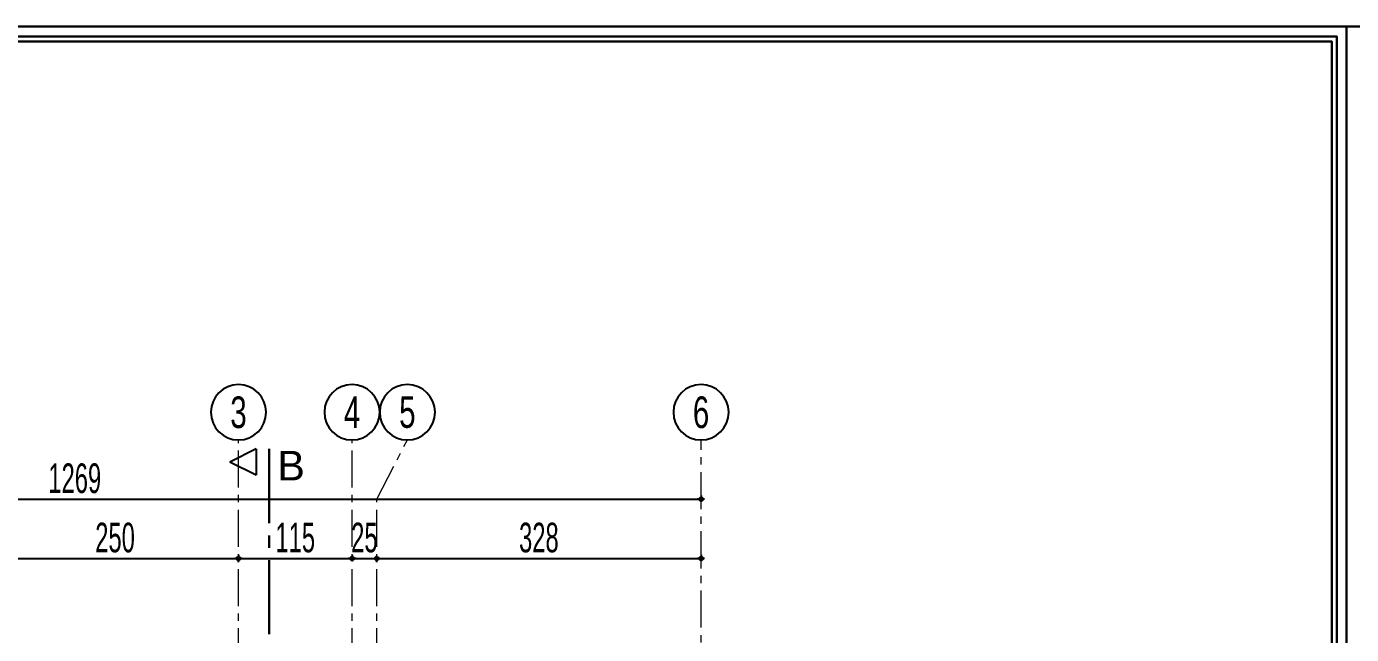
# Model space of a CAD drawing. Extents: x 386248 to 427517, y 4539405 to 4542296.
# Drawn here: x 389431 to 390773, y 4541680 to 4542296 of the extents above; entities that cross this region are included whole.
import ezdxf
from ezdxf.enums import TextEntityAlignment as Align

# ---------------------------------------------------------------- set-up
doc = ezdxf.new("R2010")
doc.units = 0
for name, pattern in [('CENTER', [2, 1.25, -0.25, 0.25, -0.25]), ('CENTER2', [1.125, 0.75, -0.125, 0.125, -0.125]), ('CENTERX2', [4, 2.5, -0.5, 0.5, -0.5])]:
    doc.linetypes.add(name, pattern=pattern)
for name, color, linetype, lineweight in [('AKS', 251, 'CENTERX2', 20), ('AKS YAZISI', 4, 'Continuous', 25), ('ASIK', 3, 'Continuous', 20), ('DIŞ 2', 167, 'Continuous', 25), ('GOR1', 51, 'Continuous', 25), ('OLCU10', 2, 'Continuous', 25), ('YAZILAR', 1, 'Continuous', 30)]:
    doc.layers.add(name, color=color, linetype=linetype, lineweight=lineweight)
doc.layers.add('Standart', color=7, linetype='Continuous')
doc.styles.add('arial_1_18', font='arial.ttf', dxfattribs={"height": 0.2})
doc.styles.add('T', font='ISOt.shx', dxfattribs={"width": 0.6})
doc.styles.add('UNIV', font='', dxfattribs={"width": 0.7})
doc.styles.get('UNIV').set_extended_font_data('Comic Sans MS')
doc.dimstyles.new('DOT2', dxfattribs={"dimtxt": 20, "dimasz": 0.7, "dimexe": 5, "dimexo": 5, "dimgap": 6, "dimtad": 1, "dimdec": 0, "dimdsep": 46, "dimtxsty": 'T', "dimblk1": 'SEL2', "dimblk2": 'SEL2', "dimsah": 1, "dimcen": 0, "dimse1": 1, "dimse2": 1, "dimclrd": 256, "dimclre": 256, "dimclrt": 256, "dimadec": 0, "dimazin": 0, "dimtfac": 1, "dimtdec": 0, "dimtix": 1, "dimtmove": 2, "dimatfit": 3, "dimldrblk": 'SEL2', "dimfxl": 1, "dimtolj": 1, "dimtzin": 0, "dimarcsym": 0})

# ---------------------------------------------------------------- blocks, each defined once
blk = doc.blocks.new('SEL2')
at = {"layer": 'OLCU10'}
for p, q in [((5.25, 0), (-5.25, 0)), ((0, 5.25), (0, -3.95))]:
    blk.add_line(p, q, dxfattribs=at)
blk.add_circle((0, 0), 2.75, dxfattribs=at)
blk = doc.blocks.new('*D2662')
at = {"layer": 'Defpoints', "color": 0}
for p in [(390114.5, 4541817.4), (388846, 4541727.4), (390114.5, 4541727.4)]:
    blk.add_point(p, dxfattribs=at)
at = {"layer": 'DIŞ 2', "lineweight": -2}
blk.add_line((388846.7, 4541817.4), (390113.8, 4541817.4), dxfattribs=at)
at = {"layer": 'DIŞ 2', "linetype": 'ByBlock', "lineweight": -2, "xscale": 0.7, "yscale": 0.7, "zscale": 0.7, "rotation": 180}
blk.add_blockref('SEL2', (388846, 4541817.4), dxfattribs=at)
at = {"layer": 'DIŞ 2', "linetype": 'ByBlock', "lineweight": -2, "xscale": 0.7, "yscale": 0.7, "zscale": 0.7}
blk.add_blockref('SEL2', (390114.5, 4541817.4), dxfattribs=at)
at = {"layer": 'DIŞ 2', "insert": (389480.3, 4541838.4), "char_height": 30, "attachment_point": 5, "style": 'T'}
blk.add_mtext('\\A1;1269', dxfattribs=at)
blk = doc.blocks.new('*D2664')
at = {"layer": 'ASIK', "lineweight": -2}
blk.add_line((389396.8, 4541757.4), (389645.4, 4541757.4), dxfattribs=at)
at = {"layer": 'Defpoints', "color": 0}
for p in [(389396.1, 4541789.5), (389646.1, 4541789.5), (389646.1, 4541757.4)]:
    blk.add_point(p, dxfattribs=at)
at = {"layer": 'ASIK', "linetype": 'ByBlock', "lineweight": -2, "xscale": 0.7, "yscale": 0.7, "zscale": 0.7, "rotation": 180}
blk.add_blockref('SEL2', (389396.1, 4541757.4), dxfattribs=at)
at = {"layer": 'ASIK', "linetype": 'ByBlock', "lineweight": -2, "xscale": 0.7, "yscale": 0.7, "zscale": 0.7}
blk.add_blockref('SEL2', (389646.1, 4541757.4), dxfattribs=at)
at = {"layer": 'ASIK', "insert": (389521.1, 4541778.4), "char_height": 30, "attachment_point": 5, "style": 'T'}
blk.add_mtext('\\A1;250', dxfattribs=at)
blk = doc.blocks.new('*D2665')
at = {"layer": 'ASIK', "lineweight": -2}
blk.add_line((389646.8, 4541757.4), (389760.4, 4541757.4), dxfattribs=at)
at = {"layer": 'Defpoints', "color": 0}
for p in [(389646.1, 4541789.5), (389761.1, 4541789.5), (389761.1, 4541757.4)]:
    blk.add_point(p, dxfattribs=at)
at = {"layer": 'ASIK', "linetype": 'ByBlock', "lineweight": -2, "xscale": 0.7, "yscale": 0.7, "zscale": 0.7, "rotation": 180}
blk.add_blockref('SEL2', (389646.1, 4541757.4), dxfattribs=at)
at = {"layer": 'ASIK', "linetype": 'ByBlock', "lineweight": -2, "xscale": 0.7, "yscale": 0.7, "zscale": 0.7}
blk.add_blockref('SEL2', (389761.1, 4541757.4), dxfattribs=at)
at = {"layer": 'ASIK', "insert": (389703.6, 4541778.4), "char_height": 30, "attachment_point": 5, "style": 'T'}
blk.add_mtext('\\A1;115', dxfattribs=at)
blk = doc.blocks.new('*D2666')
at = {"layer": 'ASIK', "lineweight": -2}
for p, q in [((389760.4, 4541757.4), (389759.7, 4541757.4)), ((389761.1, 4541757.4), (389786.1, 4541757.4)), ((389786.8, 4541757.4), (389787.5, 4541757.4))]:
    blk.add_line(p, q, dxfattribs=at)
at = {"layer": 'Defpoints', "color": 0}
for p in [(389761.1, 4541789.5), (389786.1, 4541789.5), (389786.1, 4541757.4)]:
    blk.add_point(p, dxfattribs=at)
at = {"layer": 'ASIK', "linetype": 'ByBlock', "lineweight": -2, "xscale": 0.7, "yscale": 0.7, "zscale": 0.7}
blk.add_blockref('SEL2', (389761.1, 4541757.4), dxfattribs=at)
at = {"layer": 'ASIK', "linetype": 'ByBlock', "lineweight": -2, "xscale": 0.7, "yscale": 0.7, "zscale": 0.7, "rotation": 180}
blk.add_blockref('SEL2', (389786.1, 4541757.4), dxfattribs=at)
at = {"layer": 'ASIK', "insert": (389773.6, 4541778.4), "char_height": 30, "attachment_point": 5, "style": 'T'}
blk.add_mtext('\\A1;25', dxfattribs=at)
blk = doc.blocks.new('*D2667')
at = {"layer": 'ASIK', "lineweight": -2}
blk.add_line((389786.8, 4541757.4), (390113.8, 4541757.4), dxfattribs=at)
at = {"layer": 'Defpoints', "color": 0}
for p in [(389786.1, 4541789.5), (390114.5, 4541777.4), (390114.5, 4541757.4)]:
    blk.add_point(p, dxfattribs=at)
at = {"layer": 'ASIK', "linetype": 'ByBlock', "lineweight": -2, "xscale": 0.7, "yscale": 0.7, "zscale": 0.7, "rotation": 180}
blk.add_blockref('SEL2', (389786.1, 4541757.4), dxfattribs=at)
at = {"layer": 'ASIK', "linetype": 'ByBlock', "lineweight": -2, "xscale": 0.7, "yscale": 0.7, "zscale": 0.7}
blk.add_blockref('SEL2', (390114.5, 4541757.4), dxfattribs=at)
at = {"layer": 'ASIK', "insert": (389950.3, 4541778.4), "char_height": 30, "attachment_point": 5, "style": 'T'}
blk.add_mtext('\\A1;328', dxfattribs=at)
blk = doc.blocks.new('AKS-NO')
blk.add_circle((0, 0), 35)
at = {"color": 7, "style": 'UNIV', "width": 0.7}
blk.add_attdef('AKS-NO', text='', height=40, dxfattribs=at).set_placement((0, 0), align=Align.MIDDLE)
blk = doc.blocks.new('G$C5DD4B624')
at = {"layer": 'Standart', "color": 2, "linetype": 'Continuous', "lineweight": -3, "ltscale": 100}
for points in [[(1052.2, 2101.9), (1025.5, 2088.6)], [(1052.2, 2101.9), (1052.2, 2075.3)], [(1052.2, 2075.3), (1025.5, 2088.6)]]:
    blk.add_lwpolyline(points, dxfattribs=at)
at = {"layer": 'Standart', "color": 2, "linetype": 'CENTER2', "lineweight": 30, "ltscale": 100}
blk.add_lwpolyline([(1065.5, 2101.9), (1065.5, 112.7)], dxfattribs=at)
at = {"layer": 'Standart', "color": 51, "linetype": 'Continuous', "lineweight": -3, "ltscale": 100, "style": 'arial_1_18'}
blk.add_text('B', height=30, dxfattribs=at).set_placement((1073.6, 2070))

msp = doc.modelspace()

# ---------------------------------------------------------------- linework, layer by layer
at = {"layer": 'AKS', "linetype": 'CENTER', "ltscale": 30}
for p, q in [((389646.105, 4539849.21), (389646.105, 4541877.375)), ((389761.105, 4539849.21), (389761.105, 4541877.375)), ((390114.527, 4541627.375), (390114.527, 4541877.375))]:
    msp.add_line(p, q, dxfattribs=at)
msp.add_lwpolyline([(389817.105, 4539849.21), (389786.105, 4539909.21), (389786.105, 4541817.375), (389817.105, 4541877.375)], dxfattribs=at)
at = {"layer": 'YAZILAR', "color": 133, "ltscale": 5}
for points in [[(388229.021, 4542295.7), (390768.231, 4542295.7), (390768.231, 4539405.231), (388229.021, 4539405.231)], [(390768.231, 4542295.7), (393307.44, 4542295.7), (393307.44, 4539405.231), (390768.231, 4539405.231)], [(388239.021, 4542285.7), (390758.231, 4542285.7), (390758.231, 4539415.231), (388239.021, 4539415.231)], [(388244.021, 4542280.7), (390753.231, 4542280.7), (390753.231, 4539420.231), (388244.021, 4539420.231)]]:
    msp.add_lwpolyline(points, close=True, dxfattribs=at)

# ---------------------------------------------------------------- block references
at = {"layer": 'AKS YAZISI'}
ref = msp.add_blockref('AKS-NO', (389646.105, 4541905.375), dxfattribs=dict(at, xscale=-0.8000000000029103, yscale=0.8000000000029103, zscale=0.8, rotation=180.0000000005319))
ref.add_attrib('AKS-NO', '3', dxfattribs={"layer": '0', "color": 7, "height": 32, "style": 'UNIV', "width": 0.7}).set_placement((389646.105, 4541905.375), align=Align.MIDDLE)
ref = msp.add_blockref('AKS-NO', (389761.105, 4541905.375), dxfattribs=dict(at, xscale=-0.8000000000029103, yscale=0.8000000000029103, zscale=0.8, rotation=180.0000000005319))
ref.add_attrib('AKS-NO', '4', dxfattribs={"layer": '0', "color": 7, "height": 32, "style": 'UNIV', "width": 0.7}).set_placement((389761.105, 4541905.375), align=Align.MIDDLE)
ref = msp.add_blockref('AKS-NO', (389817.105, 4541905.375), dxfattribs=dict(at, xscale=-0.8000000000029103, yscale=0.8000000000029103, zscale=0.8, rotation=180.0000000005319))
ref.add_attrib('AKS-NO', '5', dxfattribs={"layer": '0', "color": 7, "height": 32, "style": 'UNIV', "width": 0.7}).set_placement((389817.105, 4541905.375), align=Align.MIDDLE)
ref = msp.add_blockref('AKS-NO', (390114.527, 4541905.375), dxfattribs=dict(at, xscale=-0.8000000000029103, yscale=0.8000000000029103, zscale=0.8, rotation=180.0000000005319))
ref.add_attrib('AKS-NO', '6', dxfattribs={"layer": '0', "color": 7, "height": 32, "style": 'UNIV', "width": 0.7}).set_placement((390114.527, 4541905.375), align=Align.MIDDLE)
at = {"layer": 'GOR1'}
msp.add_blockref('G$C5DD4B624', (388611.766, 4539766.311), dxfattribs=at)

# ---------------------------------------------------------------- dimensions: what is measured, and where the dimension line sits
at = {"layer": 'ASIK'}
for base, p1, p2, picture, middle in [((389646.105, 4541757.375), (389396.105, 4541789.547), (389646.105, 4541789.547), '*D2664', (389521.105, 4541778.375)), ((389761.105, 4541757.375), (389646.105, 4541789.547), (389761.105, 4541789.547), '*D2665', (389703.605, 4541778.375)), ((389786.105, 4541757.375), (389761.105, 4541789.547), (389786.105, 4541789.547), '*D2666', (389773.605, 4541778.375)), ((390114.527, 4541757.375), (389786.105, 4541789.547), (390114.527, 4541777.375), '*D2667', (389950.316, 4541778.375))]:
    dim = msp.add_linear_dim(base=base, p1=p1, p2=p2, dimstyle='DOT2', override={"dimtxt": 30, "dimtxsty": 'T', "dimldrblk": 'SEL2'}, dxfattribs=at)
    dim.commit()
    dim.dimension.update_dxf_attribs({"geometry": picture, "text_midpoint": middle})
at = {"layer": 'DIŞ 2'}
dim = msp.add_linear_dim(base=(390114.527, 4541817.375), p1=(388846.021, 4541727.375), p2=(390114.527, 4541727.375), dimstyle='DOT2', override={"dimtxt": 30, "dimtxsty": 'T', "dimldrblk": 'SEL2'}, dxfattribs=at)
dim.commit()
dim.dimension.update_dxf_attribs({"geometry": '*D2662', "text_midpoint": (389480.274, 4541838.375)})

doc.saveas('drawing.dxf')
